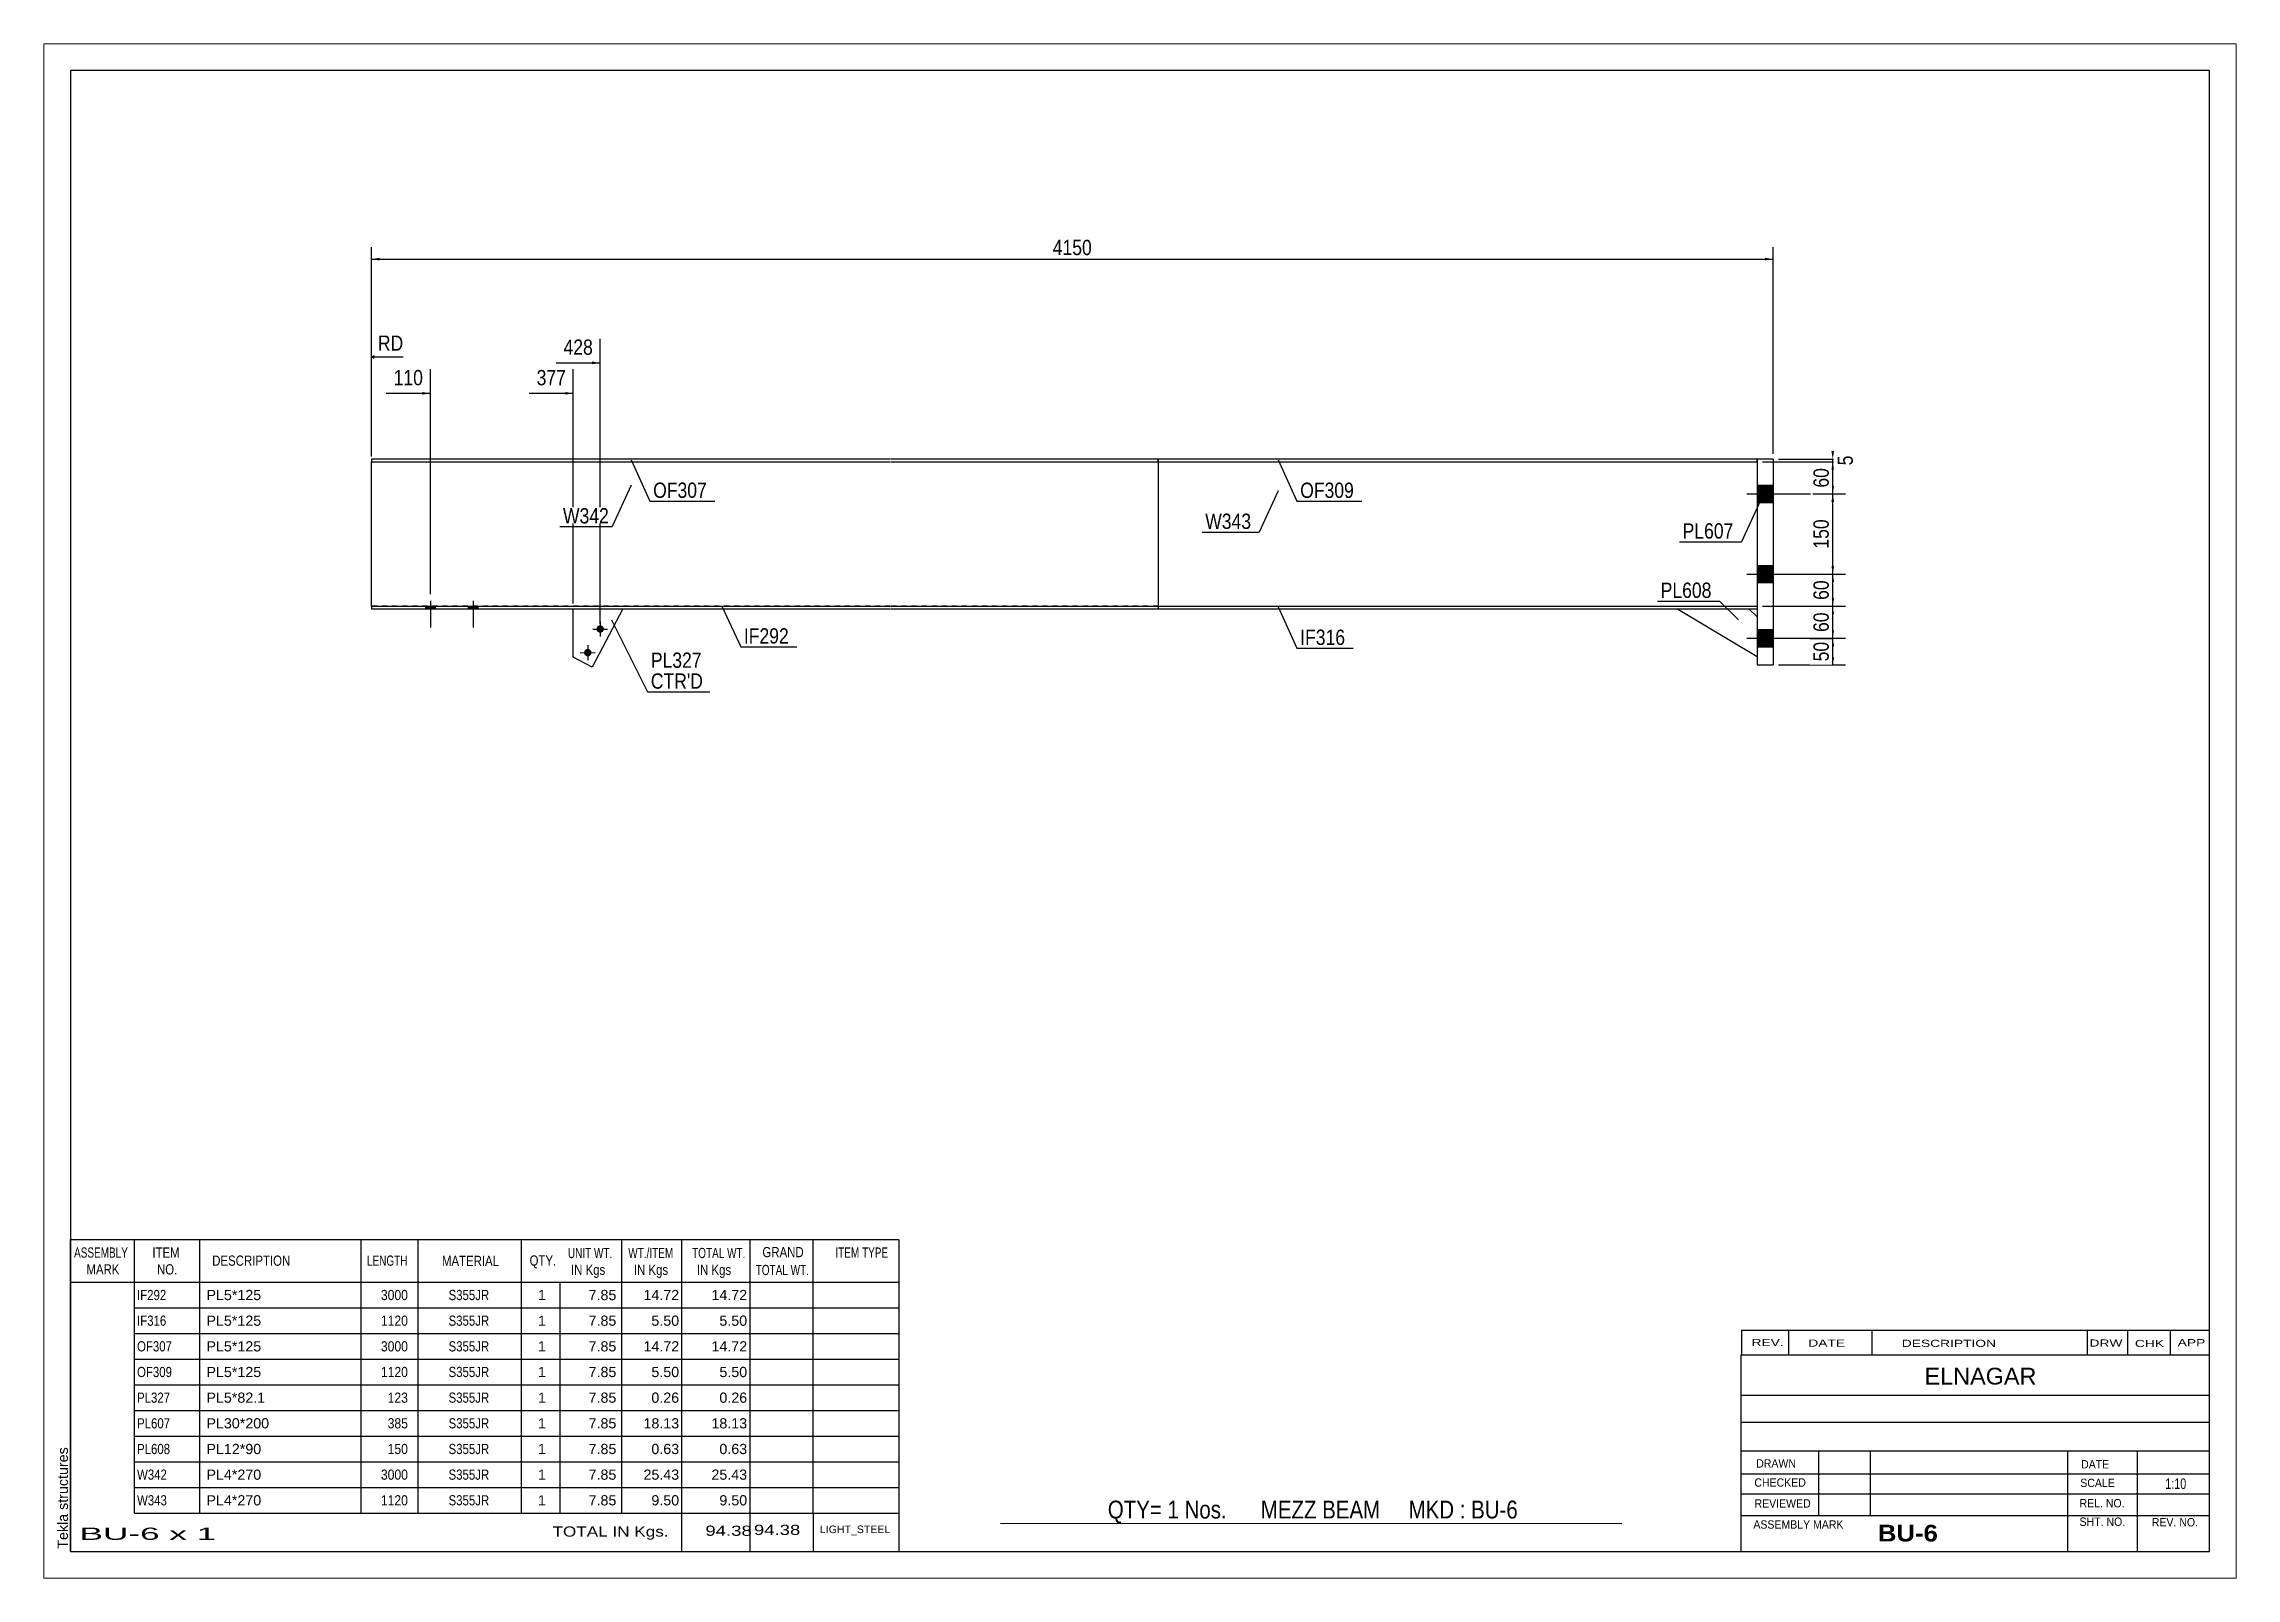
# Paper-space layout 'Layout1' of a CAD drawing. Header units: millimetres. Extents: x 0 to 410, y 0 to 287.
# The model-space entities are those that its viewports show. They can reach past a viewport. Long polylines and large blocks are cut down to what shows.
import ezdxf

# ---------------------------------------------------------------- set-up
doc = ezdxf.new("R2010")
doc.units = ezdxf.units.MM
doc.linetypes.add('DXK_LINE_DOT1', pattern=[1.8814, 0.9407, -0.9407])
doc.layers.add('Viewport layer', color=7, linetype='Continuous', plot=False)
doc.styles.add('Arial', font='ARIAL.TTF', dxfattribs={"height": 0.2})
doc.styles.add('Arial Bold', font='ARIALBD.TTF', dxfattribs={"height": 0.2})
doc.styles.add('Arial Narrow', font='ARIALN.TTF', dxfattribs={"height": 0.2})

# ---------------------------------------------------------------- blocks, each defined once
blk = doc.blocks.new('Unknown-622212204-1210')
at = {"color": 5, "linetype": 'Continuous'}
for p, q in [((343.72, 86.68), (-56.28, 86.68)), ((-56.28, 86.68), (-56.28, -190.32)), ((343.72, -190.32), (343.72, 86.68)), ((-56.28, -190.32), (343.72, -190.32))]:
    blk.add_line(p, q, dxfattribs=at)
at = {"color": 174, "linetype": 'Continuous', "style": 'Arial'}
blk.add_text('Tekla structures', height=1.9102, rotation=90, dxfattribs=at).set_placement((-56.78, -189.82))
blk = doc.blocks.new('Part-622212204-5183 - 1231')
at = {"color": 2, "linetype": 'Continuous'}
for p, q in [((259.11, 14), (259.11, -24.5)), ((262.11, 14), (259.11, 14)), ((262.11, 14), (262.11, -24.5)), ((259.11, -24.5), (262.11, -24.5))]:
    blk.add_line(p, q, dxfattribs=at)
blk = doc.blocks.new('Part-622212204-5171 - 1231')
at = {"color": 2, "linetype": 'Continuous'}
for p, q in [((37.74, -23.04), (37.74, -14)), ((47.01, -14), (41.28, -24.9)), ((41.28, -24.9), (37.74, -23.04))]:
    blk.add_line(p, q, dxfattribs=at)
at = {"color": 7, "linetype": 'DXK_LINE_DOT1'}
blk.add_line((37.74, -14), (47.01, -14), dxfattribs=at)
blk = doc.blocks.new('Part-622212204-5180 - 1231')
at = {"color": 2, "linetype": 'Continuous'}
for p, q in [((147.11, -13.5), (147.11, -14)), ((147.11, -13.5), (259.11, -13.5)), ((147.11, -14), (259.11, -14))]:
    blk.add_line(p, q, dxfattribs=at)
at = {"color": 7, "linetype": 'DXK_LINE_DOT1'}
blk.add_line((259.11, -13.5), (259.11, -14), dxfattribs=at)
blk = doc.blocks.new('Part-622212204-5172 - 1231')
at = {"color": 2, "linetype": 'Continuous'}
for p, q in [((0, 14), (0, 13.5)), ((97.01, 14), (0, 14)), ((0, 13.5), (97.01, 13.5)), ((147.11, 14), (97.11, 14)), ((97.11, 13.5), (147.11, 13.5)), ((147.11, 13.5), (147.11, 14))]:
    blk.add_line(p, q, dxfattribs=at)
blk = doc.blocks.new('Part-622212204-5174 - 1231')
at = {"color": 2, "linetype": 'Continuous'}
for p, q in [((147.11, 14), (147.11, 13.5)), ((259.11, 14), (147.11, 14)), ((147.11, 13.5), (259.11, 13.5))]:
    blk.add_line(p, q, dxfattribs=at)
at = {"color": 7, "linetype": 'DXK_LINE_DOT1'}
blk.add_line((259.11, 13.5), (259.11, 14), dxfattribs=at)
blk = doc.blocks.new('Part-622212204-5177 - 1231')
at = {"color": 2, "linetype": 'Continuous'}
blk.add_line((147.11, 13.5), (147.11, -13.5), dxfattribs=at)
at = {"color": 7, "linetype": 'DXK_LINE_DOT1'}
for p, q in [((147.11, 13.5), (259.11, 13.5)), ((259.11, 13.5), (259.11, -13.5)), ((147.11, -13.5), (259.11, -13.5))]:
    blk.add_line(p, q, dxfattribs=at)
blk = doc.blocks.new('Part-622212204-5178 - 1231')
at = {"color": 2, "linetype": 'Continuous'}
for p, q in [((0, -13.5), (0, -14)), ((0, -13.5), (97.01, -13.5)), ((0, -14), (97.01, -14)), ((97.11, -13.5), (147.11, -13.5)), ((97.11, -14), (147.11, -14)), ((147.11, -13.5), (147.11, -14))]:
    blk.add_line(p, q, dxfattribs=at)
blk = doc.blocks.new('Part-622212204-5186 - 1231')
at = {"color": 2, "linetype": 'Continuous'}
for p, q in [((259.11, -23), (244.11, -14)), ((257.61, -14), (259.11, -15.5))]:
    blk.add_line(p, q, dxfattribs=at)
at = {"color": 7, "linetype": 'DXK_LINE_DOT1'}
for p, q in [((244.11, -14), (257.61, -14)), ((259.11, -15.5), (259.11, -23))]:
    blk.add_line(p, q, dxfattribs=at)
blk = doc.blocks.new('Part-622212204-5188 - 1231')
at = {"color": 2, "linetype": 'Continuous'}
for p, q in [((0, -13.5), (0, 13.5)), ((147.11, 13.5), (147.11, -13.5))]:
    blk.add_line(p, q, dxfattribs=at)
at = {"color": 7, "linetype": 'DXK_LINE_DOT1'}
for p, q in [((0, 13.5), (97.01, 13.5)), ((97.11, 13.5), (147.11, 13.5)), ((97.01, -13.5), (0, -13.5)), ((147.11, -13.5), (97.11, -13.5))]:
    blk.add_line(p, q, dxfattribs=at)
blk = doc.blocks.new('Bolt-622212204-5189 - 1231')
at = {"linetype": 'Continuous'}
blk.add_hatch(color=3, dxfattribs=at).paths.add_polyline_path([(41.14, -22.2, -1), (39.74, -22.2, -1)])
at = {"color": 3, "linetype": 'Continuous'}
for p, q in [((39.04, -22.21), (41.84, -22.2)), ((40.44, -20.8), (40.44, -23.6))]:
    blk.add_line(p, q, dxfattribs=at)
blk = doc.blocks.new('Bolt-622212204-5190 - 1231')
at = {"linetype": 'Continuous'}
blk.add_hatch(color=3, dxfattribs=at).paths.add_polyline_path([(43.46, -17.78, -1), (42.06, -17.78, -1)])
at = {"color": 3, "linetype": 'Continuous'}
for p, q in [((42.76, -16.38), (42.77, -19.18)), ((41.36, -17.78), (44.16, -17.78))]:
    blk.add_line(p, q, dxfattribs=at)
blk = doc.blocks.new('Bolt-622212204-5191 - 1231')
at = {"linetype": 'Continuous'}
for points in [[(10.1, -14), (11.9, -14), (11.9, -13.5), (10.1, -13.5)], [(10.1, -14), (11.9, -14), (11.9, -13.5), (10.1, -13.5)], [(18.1, -14), (19.9, -14), (19.9, -13.5), (18.1, -13.5)], [(18.1, -14), (19.9, -14), (19.9, -13.5), (18.1, -13.5)]]:
    blk.add_hatch(color=3, dxfattribs=at).paths.add_polyline_path(points)
at = {"color": 3, "linetype": 'Continuous'}
for p, q in [((10.1, -13.5), (10.1, -14)), ((10.1, -13.5), (10.1, -14)), ((11, -12.5), (11, -17.5)), ((11, -12.5), (11, -17.5)), ((11.9, -13.5), (11.9, -14)), ((11.9, -13.5), (11.9, -14)), ((18.1, -13.5), (18.1, -14)), ((18.1, -13.5), (18.1, -14)), ((19, -12.5), (19, -17.5)), ((19, -12.5), (19, -17.5)), ((19.9, -13.5), (19.9, -14)), ((19.9, -13.5), (19.9, -14))]:
    blk.add_line(p, q, dxfattribs=at)
blk = doc.blocks.new('Bolt-622212204-5193 - 1231')
at = {"linetype": 'Continuous'}
for points in [[(259.11, 9.1), (259.11, 5.9), (262.11, 5.9), (262.11, 9.1)], [(259.11, 9.1), (259.11, 5.9), (262.11, 5.9), (262.11, 9.1)], [(259.11, -5.9), (259.11, -9.1), (262.11, -9.1), (262.11, -5.9)], [(259.11, -5.9), (259.11, -9.1), (262.11, -9.1), (262.11, -5.9)], [(259.11, -17.9), (259.11, -21.1), (262.11, -21.1), (262.11, -17.9)], [(259.11, -17.9), (259.11, -21.1), (262.11, -21.1), (262.11, -17.9)]]:
    blk.add_hatch(color=3, dxfattribs=at).paths.add_polyline_path(points)
at = {"color": 3, "linetype": 'Continuous'}
for p, q in [((259.11, 9.1), (262.11, 9.1)), ((259.11, 9.1), (262.11, 9.1)), ((257.21, 7.5), (269.11, 7.5)), ((257.21, 7.5), (269.11, 7.5)), ((259.11, 5.9), (262.11, 5.9)), ((259.11, 5.9), (262.11, 5.9)), ((257.21, -7.5), (269.11, -7.5)), ((257.21, -7.5), (269.11, -7.5)), ((259.11, -5.9), (262.11, -5.9)), ((259.11, -5.9), (262.11, -5.9)), ((259.11, -9.1), (262.11, -9.1)), ((259.11, -9.1), (262.11, -9.1)), ((257.21, -19.5), (269.11, -19.5)), ((257.21, -19.5), (269.11, -19.5)), ((259.11, -17.9), (262.11, -17.9)), ((259.11, -17.9), (262.11, -17.9)), ((259.11, -21.1), (262.11, -21.1)), ((259.11, -21.1), (262.11, -21.1))]:
    blk.add_line(p, q, dxfattribs=at)
blk = doc.blocks.new('StraightDimension-622212204-5513 - 1231')
at = {"linetype": 'Continuous'}
for points in [[(273.03, 12), (273.28, 13.5), (273.53, 12)], [(273.53, 9), (273.28, 7.5), (273.03, 9)]]:
    blk.add_hatch(color=7, dxfattribs=at).paths.add_polyline_path(points)
at = {"color": 7, "linetype": 'Continuous'}
for p, q in [((260.11, 13.5), (275.68, 13.5)), ((273.28, 7.5), (273.28, 13.5)), ((269.53, 7.5), (275.68, 7.5))]:
    blk.add_line(p, q, dxfattribs=at)
at = {"color": 0}
blk.add_wipeout([(273.13, 12.93), (268.93, 12.93), (268.93, 8.07), (273.13, 8.07)], dxfattribs=at)
at = {"color": 3, "style": 'Arial Narrow'}
blk.add_text('60', height=2.863, rotation=90.0002, dxfattribs=at).set_placement((272.53, 8.67))
blk = doc.blocks.new('StraightDimension-622212204-5517 - 1231')
at = {"linetype": 'Continuous'}
for points in [[(273.03, -21), (273.28, -19.5), (273.53, -21)], [(273.53, -23), (273.28, -24.5), (273.03, -23)]]:
    blk.add_hatch(color=7, dxfattribs=at).paths.add_polyline_path(points)
at = {"color": 7, "linetype": 'Continuous'}
for p, q in [((266.29, -19.5), (275.68, -19.5)), ((273.28, -24.5), (273.28, -19.5)), ((263.11, -24.5), (275.68, -24.5))]:
    blk.add_line(p, q, dxfattribs=at)
at = {"color": 0}
blk.add_wipeout([(273.13, -19.57), (268.93, -19.57), (268.93, -24.43), (273.13, -24.43)], dxfattribs=at)
at = {"color": 3, "style": 'Arial Narrow'}
blk.add_text('50', height=2.863, rotation=90.0002, dxfattribs=at).set_placement((272.53, -23.83))
blk = doc.blocks.new('StraightDimension-622212204-5515 - 1231')
at = {"linetype": 'Continuous'}
for points in [[(273.03, -9), (273.28, -7.5), (273.53, -9)], [(273.53, -12), (273.28, -13.5), (273.03, -12)]]:
    blk.add_hatch(color=7, dxfattribs=at).paths.add_polyline_path(points)
at = {"color": 7, "linetype": 'Continuous'}
for p, q in [((268.11, -7.5), (275.68, -7.5)), ((273.28, -13.5), (273.28, -7.5)), ((260.11, -13.5), (275.68, -13.5))]:
    blk.add_line(p, q, dxfattribs=at)
at = {"color": 0}
blk.add_wipeout([(273.13, -8.07), (268.93, -8.07), (268.93, -12.93), (273.13, -12.93)], dxfattribs=at)
at = {"color": 3, "style": 'Arial Narrow'}
blk.add_text('60', height=2.863, rotation=90.0002, dxfattribs=at).set_placement((272.53, -12.33))
blk = doc.blocks.new('StraightDimension-622212204-5655 - 1231')
at = {"linetype": 'Continuous'}
blk.add_hatch(color=7, dxfattribs=at).paths.add_polyline_path([(41.26, 32.26), (42.76, 32.01), (41.26, 31.76)])
at = {"color": 7, "linetype": 'Continuous'}
for p, q in [((42.76, -16.78), (42.76, 36.51)), ((34.53, 32.01), (42.76, 32.01))]:
    blk.add_line(p, q, dxfattribs=at)
at = {"color": 0}
blk.add_wipeout([(41.99, 32.91), (41.99, 37.11), (35.31, 37.11), (35.31, 32.91)], dxfattribs=at)
at = {"color": 3, "style": 'Arial Narrow'}
blk.add_text('428', height=2.863, dxfattribs=at).set_placement((35.91, 33.51))
blk = doc.blocks.new('StraightDimension-622212204-5656 - 1231')
at = {"linetype": 'Continuous'}
blk.add_hatch(color=7, dxfattribs=at).paths.add_polyline_path([(36.24, 26.56), (37.74, 26.31), (36.24, 26.06)])
at = {"color": 7, "linetype": 'Continuous'}
for p, q in [((37.74, -13), (37.74, 30.81)), ((29.5, 26.31), (37.74, 26.31))]:
    blk.add_line(p, q, dxfattribs=at)
at = {"color": 0}
blk.add_wipeout([(36.96, 27.21), (36.96, 31.41), (30.28, 31.41), (30.28, 27.21)], dxfattribs=at)
at = {"color": 3, "style": 'Arial Narrow'}
blk.add_text('377', height=2.863, dxfattribs=at).set_placement((30.88, 27.81))
blk = doc.blocks.new('StraightDimension-622212204-5657 - 1231')
at = {"linetype": 'Continuous'}
blk.add_hatch(color=7, dxfattribs=at).paths.add_polyline_path([(9.5, 26.56), (11, 26.31), (9.5, 26.06)])
at = {"color": 7, "linetype": 'Continuous'}
for p, q in [((11, -11.25), (11, 30.81)), ((2.77, 26.31), (11, 26.31))]:
    blk.add_line(p, q, dxfattribs=at)
at = {"color": 0, "linetype": 'Continuous'}
blk.add_wipeout([(6.53, 33.66), (6.53, 37.86), (0.59, 37.86), (0.59, 33.66)], dxfattribs=at)
at = {"color": 7, "linetype": 'Continuous'}
for p, q in [((0, 15), (0, 37.56)), ((0.5, 33.31), (0, 33.06)), ((0.5, 32.81), (0, 33.06))]:
    blk.add_line(p, q, dxfattribs=at)
at = {"color": 3, "linetype": 'Continuous', "style": 'Arial Narrow'}
blk.add_text('RD', height=2.863, dxfattribs=at).set_placement((1.19, 34.26))
at = {"color": 0}
blk.add_wipeout([(10.22, 27.21), (10.22, 31.41), (3.54, 31.41), (3.54, 27.21)], dxfattribs=at)
at = {"color": 7, "linetype": 'Continuous'}
blk.add_line((5.93, 33.06), (0, 33.06), dxfattribs=at)
at = {"color": 3, "style": 'Arial Narrow'}
blk.add_text('110', height=2.863, dxfattribs=at).set_placement((4.14, 27.81))
blk = doc.blocks.new('StraightDimension-622212204-5512 - 1231')
at = {"linetype": 'Continuous'}
for points in [[(273.53, 15.5), (273.28, 14), (273.03, 15.5)], [(273.03, 12), (273.28, 13.5), (273.53, 12)]]:
    blk.add_hatch(color=7, dxfattribs=at).paths.add_polyline_path(points)
at = {"color": 7, "linetype": 'Continuous'}
for p, q in [((260.11, 13.5), (275.53, 13.5)), ((263.11, 14), (275.53, 14)), ((273.28, 13.5), (273.28, 14))]:
    blk.add_line(p, q, dxfattribs=at)
at = {"color": 0}
blk.add_wipeout([(277.63, 15.26), (273.43, 15.26), (273.43, 12.24), (277.63, 12.24)], dxfattribs=at)
at = {"color": 3, "style": 'Arial Narrow'}
blk.add_text('5', height=2.86, rotation=90.0002, dxfattribs=at).set_placement((277.03, 12.84))
blk = doc.blocks.new('StraightDimension-622212204-5514 - 1231')
at = {"linetype": 'Continuous'}
for points in [[(273.03, 6), (273.28, 7.5), (273.53, 6)], [(273.53, -6), (273.28, -7.5), (273.03, -6)]]:
    blk.add_hatch(color=7, dxfattribs=at).paths.add_polyline_path(points)
at = {"color": 7, "linetype": 'Continuous'}
for p, q in [((269.53, 7.5), (275.68, 7.5)), ((273.28, -7.5), (273.28, 7.5)), ((268.11, -7.5), (275.68, -7.5))]:
    blk.add_line(p, q, dxfattribs=at)
at = {"color": 0}
blk.add_wipeout([(273.13, 3.34), (268.93, 3.34), (268.93, -3.34), (273.13, -3.34)], dxfattribs=at)
at = {"color": 3, "style": 'Arial Narrow'}
blk.add_text('150', height=2.863, rotation=90.0002, dxfattribs=at).set_placement((272.53, -2.74))
blk = doc.blocks.new('StraightDimension-622212204-5516 - 1231')
at = {"linetype": 'Continuous'}
for points in [[(273.03, -15), (273.28, -13.5), (273.53, -15)], [(273.53, -18), (273.28, -19.5), (273.03, -18)]]:
    blk.add_hatch(color=7, dxfattribs=at).paths.add_polyline_path(points)
at = {"color": 7, "linetype": 'Continuous'}
for p, q in [((260.11, -13.5), (275.68, -13.5)), ((273.28, -19.5), (273.28, -13.5)), ((266.29, -19.5), (275.68, -19.5))]:
    blk.add_line(p, q, dxfattribs=at)
at = {"color": 0}
blk.add_wipeout([(273.13, -14.07), (268.93, -14.07), (268.93, -18.93), (273.13, -18.93)], dxfattribs=at)
at = {"color": 3, "style": 'Arial Narrow'}
blk.add_text('60', height=2.863, rotation=90.0002, dxfattribs=at).set_placement((272.53, -18.33))
blk = doc.blocks.new('StraightDimension-622212204-5568 - 1231')
at = {"linetype": 'Continuous'}
for points in [[(1.5, 51.16), (0, 51.41), (1.5, 51.66)], [(260.61, 51.66), (262.11, 51.41), (260.61, 51.16)]]:
    blk.add_hatch(color=7, dxfattribs=at).paths.add_polyline_path(points)
at = {"color": 7, "linetype": 'Continuous'}
for p, q in [((0, 14.5), (0, 53.66)), ((262.11, 15), (262.11, 53.66)), ((0, 51.41), (262.11, 51.41))]:
    blk.add_line(p, q, dxfattribs=at)
at = {"color": 0}
blk.add_wipeout([(135.31, 51.56), (135.31, 55.76), (126.8, 55.76), (126.8, 51.56)], dxfattribs=at)
at = {"color": 3, "style": 'Arial Narrow'}
blk.add_text('4150', height=2.863, dxfattribs=at).set_placement((127.4, 52.16))
blk = doc.blocks.new('CBS_BOM-622212204-5700')
at = {"color": 7, "linetype": 'Continuous'}
for p, q in [((-56.31, -139.95), (-56.31, -131.95)), ((-56.31, -131.95), (98.61, -131.95)), ((-44.31, -139.95), (-44.31, -131.95)), ((-32.12, -139.95), (-32.12, -131.95)), ((-1.95, -139.95), (-1.95, -131.95)), ((8.72, -139.95), (8.72, -131.95)), ((28.04, -139.95), (28.04, -131.95)), ((46.84, -139.95), (46.84, -131.95)), ((58.05, -139.95), (58.05, -131.95)), ((70.84, -139.95), (70.84, -131.95)), ((82.59, -139.95), (82.59, -131.95)), ((98.61, -131.96), (98.61, -139.94)), ((-56.31, -139.95), (98.61, -139.95)), ((-56.31, -144.75), (-56.31, -139.95)), ((-44.31, -144.75), (-44.31, -139.95)), ((-32.12, -144.75), (-32.12, -139.95)), ((-1.95, -144.75), (-1.95, -139.95)), ((8.72, -144.75), (8.72, -139.95)), ((28.04, -144.75), (28.04, -139.95)), ((35.31, -144.75), (35.31, -139.95)), ((46.84, -144.75), (46.84, -139.95)), ((58.05, -144.75), (58.05, -139.95)), ((70.84, -144.75), (70.84, -139.95)), ((82.61, -144.75), (82.61, -139.95)), ((98.61, -139.95), (98.61, -144.75)), ((-56.31, -149.55), (-56.31, -144.75)), ((-44.31, -144.75), (98.61, -144.75)), ((-44.31, -149.55), (-44.31, -144.75)), ((-32.12, -149.55), (-32.12, -144.75)), ((-1.95, -149.55), (-1.95, -144.75)), ((8.72, -149.55), (8.72, -144.75)), ((28.04, -149.55), (28.04, -144.75)), ((35.31, -149.55), (35.31, -144.75)), ((46.84, -149.55), (46.84, -144.75)), ((58.05, -149.55), (58.05, -144.75)), ((70.84, -149.55), (70.84, -144.75)), ((82.61, -149.55), (82.61, -144.75)), ((98.61, -144.75), (98.61, -149.55)), ((-56.31, -154.35), (-56.31, -149.55)), ((-44.31, -149.55), (98.61, -149.55)), ((-44.31, -154.35), (-44.31, -149.55)), ((-32.12, -154.35), (-32.12, -149.55)), ((-1.95, -154.35), (-1.95, -149.55)), ((8.72, -154.35), (8.72, -149.55)), ((28.04, -154.35), (28.04, -149.55)), ((35.31, -154.35), (35.31, -149.55)), ((46.84, -154.35), (46.84, -149.55)), ((58.05, -154.35), (58.05, -149.55)), ((70.84, -154.35), (70.84, -149.55)), ((82.61, -154.35), (82.61, -149.55)), ((98.61, -149.55), (98.61, -154.35)), ((-56.31, -159.15), (-56.31, -154.35)), ((-44.31, -154.35), (98.61, -154.35)), ((-44.31, -159.15), (-44.31, -154.35)), ((-32.12, -159.15), (-32.12, -154.35)), ((-1.95, -159.15), (-1.95, -154.35)), ((8.72, -159.15), (8.72, -154.35)), ((28.04, -159.15), (28.04, -154.35)), ((35.31, -159.15), (35.31, -154.35)), ((46.84, -159.15), (46.84, -154.35)), ((58.05, -159.15), (58.05, -154.35)), ((70.84, -159.15), (70.84, -154.35)), ((82.61, -159.15), (82.61, -154.35)), ((98.61, -154.35), (98.61, -159.15)), ((-56.31, -163.95), (-56.31, -159.15)), ((-44.31, -159.15), (98.61, -159.15)), ((-44.31, -163.95), (-44.31, -159.15)), ((-32.12, -163.95), (-32.12, -159.15)), ((-1.95, -163.95), (-1.95, -159.15)), ((8.72, -163.95), (8.72, -159.15)), ((28.04, -163.95), (28.04, -159.15)), ((35.31, -163.95), (35.31, -159.15)), ((46.84, -163.95), (46.84, -159.15)), ((58.05, -163.95), (58.05, -159.15)), ((70.84, -163.95), (70.84, -159.15)), ((82.61, -163.95), (82.61, -159.15)), ((98.61, -159.15), (98.61, -163.95)), ((-56.31, -168.75), (-56.31, -163.95)), ((-44.31, -163.95), (98.61, -163.95)), ((-44.31, -168.75), (-44.31, -163.95)), ((-32.12, -168.75), (-32.12, -163.95)), ((-1.95, -168.75), (-1.95, -163.95)), ((8.72, -168.75), (8.72, -163.95)), ((28.04, -168.75), (28.04, -163.95)), ((35.31, -168.75), (35.31, -163.95)), ((46.84, -168.75), (46.84, -163.95)), ((58.05, -168.75), (58.05, -163.95)), ((70.84, -168.75), (70.84, -163.95)), ((82.61, -168.75), (82.61, -163.95)), ((98.61, -163.95), (98.61, -168.75)), ((-56.31, -173.55), (-56.31, -168.75)), ((-44.31, -168.75), (98.61, -168.75)), ((-44.31, -173.55), (-44.31, -168.75)), ((-32.12, -173.55), (-32.12, -168.75)), ((-1.95, -173.55), (-1.95, -168.75)), ((8.72, -173.55), (8.72, -168.75)), ((28.04, -173.55), (28.04, -168.75)), ((35.31, -173.55), (35.31, -168.75)), ((46.84, -173.55), (46.84, -168.75)), ((58.05, -173.55), (58.05, -168.75)), ((70.84, -173.55), (70.84, -168.75)), ((82.61, -173.55), (82.61, -168.75)), ((98.61, -168.75), (98.61, -173.55)), ((-56.31, -178.35), (-56.31, -173.55)), ((-44.31, -173.55), (98.61, -173.55)), ((-44.31, -178.35), (-44.31, -173.55)), ((-32.12, -178.35), (-32.12, -173.55)), ((-1.95, -178.35), (-1.95, -173.55)), ((8.72, -178.35), (8.72, -173.55)), ((28.04, -178.35), (28.04, -173.55)), ((35.31, -178.35), (35.31, -173.55)), ((46.84, -178.35), (46.84, -173.55)), ((58.05, -178.35), (58.05, -173.55)), ((70.84, -178.35), (70.84, -173.55)), ((82.61, -178.35), (82.61, -173.55)), ((98.61, -173.55), (98.61, -178.35)), ((-56.31, -183.15), (-56.31, -178.35)), ((-44.31, -178.35), (98.61, -178.35)), ((-44.31, -183.15), (-44.31, -178.35)), ((-32.12, -183.15), (-32.12, -178.35)), ((-1.95, -183.15), (-1.95, -178.35)), ((8.72, -183.15), (8.72, -178.35)), ((28.04, -183.15), (28.04, -178.35)), ((35.31, -183.15), (35.31, -178.35)), ((46.84, -183.15), (46.84, -178.35)), ((58.05, -183.15), (58.05, -178.35)), ((70.84, -183.15), (70.84, -178.35)), ((82.61, -183.15), (82.61, -178.35)), ((98.61, -178.35), (98.61, -183.15)), ((-56.31, -190.35), (-56.31, -183.17)), ((-44.31, -183.15), (98.61, -183.15)), ((58.05, -190.35), (58.05, -183.17)), ((70.84, -190.35), (70.84, -183.17)), ((82.65, -190.35), (82.65, -183.17)), ((98.61, -183.15), (98.61, -190.35)), ((-56.31, -190.35), (98.61, -190.35))]:
    blk.add_line(p, q, dxfattribs=at)
at = {"color": 3, "linetype": 'Continuous', "style": 'Arial'}
for s, height, width, p in [('ASSEMBLY', 1.91, 0.7, (-55.63, -135.37)), ('ITEM', 1.91, 0.8, (-40.98, -135.37)), ('DESCRIPTION', 1.9102, 0.8, (-29.79, -136.88)), ('LENGTH', 1.91, 0.7, (-0.85, -136.88)), ('MATERIAL', 1.91, 0.8, (13.17, -136.93)), ('QTY.', 1.91, 0.8, (29.56, -136.85)), ('UNIT WT.', 1.91, 0.7, (36.73, -135.45)), ('WT./ITEM', 1.91, 0.7, (48.02, -135.45)), ('TOTAL WT.', 1.91, 0.7, (59.96, -135.45)), ('GRAND', 1.91, 0.8, (73.11, -135.29)), ('ITEM TYPE', 1.91, 0.7, (86.75, -135.37)), ('MARK', 1.91, 0.8, (-53.31, -138.51)), ('NO.', 1.91, 0.8, (-40.12, -138.51)), ('IN Kgs', 1.91, 0.8, (37.31, -138.59)), ('IN Kgs', 1.91, 0.8, (49.06, -138.59)), ('IN Kgs', 1.91, 0.8, (60.85, -138.59)), ('TOTAL WT.', 1.91, 0.7, (71.85, -138.63))]:
    blk.add_text(s, height=height, dxfattribs=dict(at, width=width)).set_placement(p)
at = {"color": 7, "linetype": 'Continuous', "style": 'Arial'}
for s, width, p in [('IF292', 0.8, (-43.85, -143.31)), ('3000', 0.85, (1.76, -143.31)), ('S355JR', 0.8, (14.41, -143.31)), ('IF316', 0.8, (-43.85, -148.11)), ('1120', 0.85, (1.76, -148.11)), ('S355JR', 0.8, (14.41, -148.11)), ('OF307', 0.8, (-43.85, -152.91)), ('3000', 0.85, (1.76, -152.91)), ('S355JR', 0.8, (14.41, -152.91)), ('OF309', 0.8, (-43.85, -157.71)), ('1120', 0.85, (1.76, -157.71)), ('S355JR', 0.8, (14.41, -157.71)), ('PL327', 0.8, (-43.85, -162.51)), ('123', 0.85, (3.02, -162.51)), ('S355JR', 0.8, (14.41, -162.51)), ('PL607', 0.8, (-43.85, -167.31)), ('385', 0.85, (3.02, -167.31)), ('S355JR', 0.8, (14.41, -167.31)), ('PL608', 0.8, (-43.85, -172.11)), ('150', 0.85, (3.02, -172.11)), ('S355JR', 0.8, (14.41, -172.11)), ('W342', 0.8, (-43.85, -176.91)), ('3000', 0.85, (1.76, -176.91)), ('S355JR', 0.8, (14.41, -176.91)), ('W343', 0.8, (-43.85, -181.71)), ('1120', 0.85, (1.76, -181.71)), ('S355JR', 0.8, (14.41, -181.71))]:
    blk.add_text(s, height=1.91, dxfattribs=dict(at, width=width)).set_placement(p)
for s, p in [('PL5*125', (-30.87, -143.31)), ('1', (31.13, -143.31)), ('7.85', (40.6, -143.31)), ('14.72', (50.86, -143.31)), ('14.72', (63.57, -143.31)), ('PL5*125', (-30.87, -148.11)), ('1', (31.13, -148.11)), ('7.85', (40.6, -148.11)), ('5.50', (52.34, -148.11)), ('5.50', (65.06, -148.11)), ('PL5*125', (-30.87, -152.91)), ('1', (31.13, -152.91)), ('7.85', (40.6, -152.91)), ('14.72', (50.86, -152.91)), ('14.72', (63.57, -152.91)), ('PL5*125', (-30.87, -157.71)), ('7.85', (40.6, -157.71)), ('5.50', (52.34, -157.71)), ('5.50', (65.06, -157.71)), ('1', (31.13, -157.71)), ('PL5*82.1', (-30.87, -162.51)), ('1', (31.13, -162.51)), ('7.85', (40.6, -162.51)), ('0.26', (52.34, -162.51)), ('0.26', (65.06, -162.51)), ('PL30*200', (-30.87, -167.31)), ('1', (31.13, -167.31)), ('7.85', (40.6, -167.31)), ('18.13', (50.86, -167.31)), ('18.13', (63.57, -167.31)), ('PL12*90', (-30.87, -172.11)), ('1', (31.13, -172.11)), ('7.85', (40.6, -172.11)), ('0.63', (52.34, -172.11)), ('0.63', (65.06, -172.11)), ('PL4*270', (-30.87, -176.91)), ('1', (31.13, -176.91)), ('7.85', (40.6, -176.91)), ('25.43', (50.86, -176.91)), ('25.43', (63.57, -176.91)), ('PL4*270', (-30.87, -181.71)), ('1', (31.13, -181.71)), ('7.85', (40.6, -181.71)), ('9.50', (52.34, -181.71)), ('9.50', (65.06, -181.71))]:
    blk.add_text(s, height=1.91, dxfattribs=at).set_placement(p)
at = {"color": 6, "linetype": 'Continuous', "style": 'Arial'}
for s, height, width, p in [('BU-6 x 1', 2.292, 2.05, (-54.59, -188.16)), ('TOTAL IN Kgs.', 1.9102, 1.2, (33.85, -187.55)), ('94.38', 1.91, 1.3, (62.44, -187.4)), ('94.38', 1.91, 1.3, (71.51, -187.24))]:
    blk.add_text(s, height=height, dxfattribs=dict(at, width=width)).set_placement(p)
blk.add_text('LIGHT_STEEL', height=1.4135, dxfattribs=at).set_placement((83.86, -186.89))
blk = doc.blocks.new('CBS_CALLOFF-622212204-5701')
at = {"color": 7, "linetype": 'Continuous'}
blk.add_line((117.6, -185.05), (233.83, -185.07), dxfattribs=at)
at = {"color": 3, "linetype": 'Continuous', "style": 'Arial Narrow'}
blk.add_text('QTY= 1 Nos.      MEZZ BEAM     MKD : BU-6', height=3.3405, dxfattribs=at).set_placement((137.7, -184.16))
blk = doc.blocks.new('CBS_NAME_BLOG-622212204-5702')
at = {"color": 7, "linetype": 'Continuous'}
for p, q in [((256.13, -153.57), (343.65, -153.57)), ((256.13, -190.27), (256.13, -153.57)), ((256.13, -161.1), (343.65, -161.1)), ((256.2, -166.16), (343.72, -166.16)), ((256.13, -171.53), (343.65, -171.53)), ((270.65, -183.63), (270.65, -171.54)), ((280.34, -183.61), (280.34, -171.54)), ((317.25, -190.27), (317.25, -171.54)), ((330.3, -190.27), (330.3, -171.53)), ((256.14, -175.83), (343.72, -175.81)), ((256.13, -179.57), (343.65, -179.57)), ((256.13, -183.62), (343.65, -183.62)), ((256.13, -190.32), (343.72, -190.32))]:
    blk.add_line(p, q, dxfattribs=at)
at = {"color": 3, "linetype": 'Continuous', "style": 'Arial'}
blk.add_text('ELNAGAR', height=3.133, dxfattribs=at).set_placement((290.45, -159.1))
at = {"color": 3, "linetype": 'Continuous'}
for s, height, style, width, p in [('DRAWN', 1.566, 'Arial', 0.9, (258.96, -174.64)), ('DATE', 1.566, 'Arial', 0.9, (319.72, -174.8)), ('CHECKED', 1.566, 'Arial', 0.9, (258.62, -178.21)), ('SCALE', 1.566, 'Arial', 0.9, (319.57, -178.28)), ('1:10', 1.957, 'Arial Narrow', 0.9, (335.46, -178.63)), ('ASSEMBLY MARK', 1.5663, 'Arial', 0.9, (258.43, -186.06)), ('REVIEWED', 1.566, 'Arial', 0.9, (258.65, -182.13)), ('SHT. NO.', 1.566, 'Arial', 0.9, (319.43, -185.54)), ('REL. NO.', 1.566, 'Arial', 0.9, (319.43, -182.08)), ('REV. NO.', 1.566, 'Arial', 0.9, (332.95, -185.64)), ('BU-6', 3.131, 'Arial Bold', 1.1, (281.71, -188.46))]:
    blk.add_text(s, height=height, dxfattribs=dict(at, style=style, width=width)).set_placement(p)
blk = doc.blocks.new('CBS_REVISION-622212204-5703')
at = {"color": 7, "linetype": 'Continuous'}
for p, q in [((256.21, -148.93), (256.21, -153.57)), ((256.21, -148.94), (343.71, -148.94)), ((265.01, -148.94), (265.01, -153.57)), ((280.61, -148.94), (280.61, -153.5)), ((320.86, -148.94), (320.86, -153.56)), ((328.4, -148.94), (328.4, -153.57)), ((336.35, -148.94), (336.35, -153.57)), ((256.21, -153.57), (343.71, -153.57))]:
    blk.add_line(p, q, dxfattribs=at)
at = {"color": 7, "style": 'Arial Narrow', "width": 1.7}
for s, height, p in [('REV.', 1.326, (258.08, -151.89)), ('DATE', 1.326, (268.7, -152.01)), ('DESCRIPTION', 1.3257, (286.18, -152.06)), ('DRW', 1.326, (321.29, -152)), ('CHK', 1.326, (329.78, -152.09)), ('APP', 1.326, (337.78, -151.93))]:
    blk.add_text(s, height=height, dxfattribs=at).set_placement(p)
blk = doc.blocks.new('Mark-622212204-5197 - 1231')
at = {"color": 0}
blk.add_wipeout([(61.75, -25.04), (61.75, -22.04), (52.24, -22.04), (52.24, -25.04)], dxfattribs=at)
blk.add_wipeout([(61.75, -25.04), (61.75, -22.04), (52.24, -22.04), (52.24, -25.04)], dxfattribs=at)
blk.add_wipeout([(62, -28.94), (62, -25.94), (52.24, -25.94), (52.24, -28.94)], dxfattribs=at)
blk.add_wipeout([(62, -28.94), (62, -25.94), (52.24, -25.94), (52.24, -28.94)], dxfattribs=at)
at = {"color": 7, "linetype": 'Continuous'}
for p, q in [((44.9, -16.08), (51.64, -29.54)), ((51.64, -29.54), (63.25, -29.54))]:
    blk.add_line(p, q, dxfattribs=at)
at = {"color": 3, "style": 'Arial Narrow'}
blk.add_text('PL327', height=2.863, dxfattribs=at).set_placement((52.24, -25.04))
at = {"color": 1, "style": 'Arial Narrow'}
blk.add_text("CTR'D", height=2.863, dxfattribs=at).set_placement((52.24, -28.94))
blk = doc.blocks.new('Mark-622212204-5200 - 1231')
at = {"color": 0}
blk.add_wipeout([(62.71, 6.75), (62.71, 9.75), (52.67, 9.75), (52.67, 6.75)], dxfattribs=at)
blk.add_wipeout([(62.71, 6.75), (62.71, 9.75), (52.67, 9.75), (52.67, 6.75)], dxfattribs=at)
at = {"color": 7, "linetype": 'Continuous'}
for p, q in [((48.53, 13.89), (52.07, 6.15)), ((52.07, 6.15), (64.21, 6.15))]:
    blk.add_line(p, q, dxfattribs=at)
at = {"color": 3, "style": 'Arial Narrow'}
blk.add_text('OF307', height=2.863, dxfattribs=at).set_placement((52.67, 6.75))
blk = doc.blocks.new('Mark-622212204-5203 - 1231')
at = {"color": 0}
blk.add_wipeout([(183.72, 6.74), (183.72, 9.74), (173.68, 9.74), (173.68, 6.74)], dxfattribs=at)
blk.add_wipeout([(183.72, 6.74), (183.72, 9.74), (173.68, 9.74), (173.68, 6.74)], dxfattribs=at)
at = {"color": 7, "linetype": 'Continuous'}
for p, q in [((169.54, 13.87), (173.08, 6.14)), ((173.08, 6.14), (185.22, 6.14))]:
    blk.add_line(p, q, dxfattribs=at)
at = {"color": 3, "style": 'Arial Narrow'}
blk.add_text('OF309', height=2.863, dxfattribs=at).set_placement((173.68, 6.74))
blk = doc.blocks.new('Mark-622212204-5206 - 1231')
at = {"color": 0}
blk.add_wipeout([(164.5, 0.94), (164.5, 3.94), (155.92, 3.94), (155.92, 0.94)], dxfattribs=at)
blk.add_wipeout([(164.5, 0.94), (164.5, 3.94), (155.92, 3.94), (155.92, 0.94)], dxfattribs=at)
at = {"color": 7, "linetype": 'Continuous'}
for p in [(169.54, 8.07), (155.32, 0.34)]:
    blk.add_line(p, (166, 0.34), dxfattribs=at)
at = {"color": 3, "style": 'Arial Narrow'}
blk.add_text('W343', height=2.863, dxfattribs=at).set_placement((155.92, 0.94))
blk = doc.blocks.new('Mark-622212204-5209 - 1231')
at = {"color": 0}
blk.add_wipeout([(78.05, -20.5), (78.05, -17.5), (69.64, -17.5), (69.64, -20.5)], dxfattribs=at)
blk.add_wipeout([(78.05, -20.5), (78.05, -17.5), (69.64, -17.5), (69.64, -20.5)], dxfattribs=at)
at = {"color": 7, "linetype": 'Continuous'}
for p, q in [((65.51, -13.5), (69.04, -21.1)), ((69.04, -21.1), (79.55, -21.1))]:
    blk.add_line(p, q, dxfattribs=at)
at = {"color": 3, "style": 'Arial Narrow'}
blk.add_text('IF292', height=2.863, dxfattribs=at).set_placement((69.64, -20.5))
blk = doc.blocks.new('Mark-622212204-5212 - 1231')
at = {"color": 0}
blk.add_wipeout([(182.08, -20.76), (182.08, -17.76), (173.68, -17.76), (173.68, -20.76)], dxfattribs=at)
blk.add_wipeout([(182.08, -20.76), (182.08, -17.76), (173.68, -17.76), (173.68, -20.76)], dxfattribs=at)
at = {"color": 7, "linetype": 'Continuous'}
for p, q in [((169.54, -13.63), (173.08, -21.36)), ((173.08, -21.36), (183.58, -21.36))]:
    blk.add_line(p, q, dxfattribs=at)
at = {"color": 3, "style": 'Arial Narrow'}
blk.add_text('IF316', height=2.863, dxfattribs=at).set_placement((173.68, -20.76))
blk = doc.blocks.new('Mark-622212204-5215 - 1231')
at = {"color": 0}
blk.add_wipeout([(254.7, -0.86), (254.7, 2.14), (245.2, 2.14), (245.2, -0.86)], dxfattribs=at)
blk.add_wipeout([(254.7, -0.86), (254.7, 2.14), (245.2, 2.14), (245.2, -0.86)], dxfattribs=at)
at = {"color": 7, "linetype": 'Continuous'}
for p in [(259.74, 6.27), (244.6, -1.46)]:
    blk.add_line(p, (256.2, -1.46), dxfattribs=at)
at = {"color": 3, "style": 'Arial Narrow'}
blk.add_text('PL607', height=2.863, dxfattribs=at).set_placement((245.2, -0.86))
blk = doc.blocks.new('Mark-622212204-5218 - 1231')
at = {"color": 0}
blk.add_wipeout([(250.61, -11.96), (250.61, -8.96), (241.1, -8.96), (241.1, -11.96)], dxfattribs=at)
blk.add_wipeout([(250.61, -11.96), (250.61, -8.96), (241.1, -8.96), (241.1, -11.96)], dxfattribs=at)
at = {"color": 7, "linetype": 'Continuous'}
for p in [(240.5, -12.56), (255.64, -16.09)]:
    blk.add_line(p, (252.11, -12.56), dxfattribs=at)
at = {"color": 3, "style": 'Arial Narrow'}
blk.add_text('PL608', height=2.863, dxfattribs=at).set_placement((241.1, -11.96))
blk = doc.blocks.new('Mark-622212204-5221 - 1231')
at = {"color": 0}
blk.add_wipeout([(44.39, 1.97), (44.39, 4.97), (35.81, 4.97), (35.81, 1.97)], dxfattribs=at)
blk.add_wipeout([(44.39, 1.97), (44.39, 4.97), (35.81, 4.97), (35.81, 1.97)], dxfattribs=at)
at = {"color": 7, "linetype": 'Continuous'}
for p in [(48.53, 9.1), (35.21, 1.37)]:
    blk.add_line(p, (44.99, 1.37), dxfattribs=at)
at = {"color": 3, "style": 'Arial Narrow'}
blk.add_text('W342', height=2.863, dxfattribs=at).set_placement((35.81, 1.97))

msp = doc.modelspace()

# ---------------------------------------------------------------- block references
for name in ['Unknown-622212204-1210', 'Part-622212204-5172 - 1231', 'Part-622212204-5188 - 1231', 'Part-622212204-5174 - 1231', 'Part-622212204-5177 - 1231', 'Part-622212204-5183 - 1231', 'Bolt-622212204-5193 - 1231', 'Part-622212204-5178 - 1231', 'Bolt-622212204-5191 - 1231', 'Part-622212204-5171 - 1231', 'Bolt-622212204-5190 - 1231', 'Part-622212204-5180 - 1231', 'Part-622212204-5186 - 1231', 'Bolt-622212204-5189 - 1231', 'CBS_BOM-622212204-5700', 'CBS_REVISION-622212204-5703', 'CBS_NAME_BLOG-622212204-5702', 'CBS_CALLOFF-622212204-5701']:
    msp.add_blockref(name, (0, 0))

# ---------------------------------------------------------------- next in the draw order: block references
for name in ['StraightDimension-622212204-5657 - 1231', 'StraightDimension-622212204-5655 - 1231', 'StraightDimension-622212204-5513 - 1231', 'StraightDimension-622212204-5515 - 1231', 'Mark-622212204-5218 - 1231', 'Mark-622212204-5197 - 1231', 'Mark-622212204-5209 - 1231', 'Mark-622212204-5212 - 1231', 'StraightDimension-622212204-5517 - 1231']:
    msp.add_blockref(name, (0, 0))

# ---------------------------------------------------------------- next in the draw order: block references
for name in ['StraightDimension-622212204-5656 - 1231', 'StraightDimension-622212204-5512 - 1231', 'Mark-622212204-5215 - 1231', 'StraightDimension-622212204-5514 - 1231', 'StraightDimension-622212204-5516 - 1231']:
    msp.add_blockref(name, (0, 0))

# ---------------------------------------------------------------- next in the draw order: block references
msp.add_blockref('StraightDimension-622212204-5568 - 1231', (0, 0))

# ---------------------------------------------------------------- next in the draw order: block references
for name in ['Mark-622212204-5200 - 1231', 'Mark-622212204-5203 - 1231']:
    msp.add_blockref(name, (0, 0))

# ---------------------------------------------------------------- next in the draw order: block references
for name in ['Mark-622212204-5221 - 1231', 'Mark-622212204-5206 - 1231']:
    msp.add_blockref(name, (0, 0))

psp = doc.layouts.get("Layout1")

# ---------------------------------------------------------------- viewports
at = {"layer": 'Viewport layer', "view_target_point": (143.72, -51.82)}
psp.add_viewport(center=(205, 143.5), size=(410, 287), view_center_point=(0, 0), view_height=287, dxfattribs=at)

doc.saveas('drawing.dxf')
